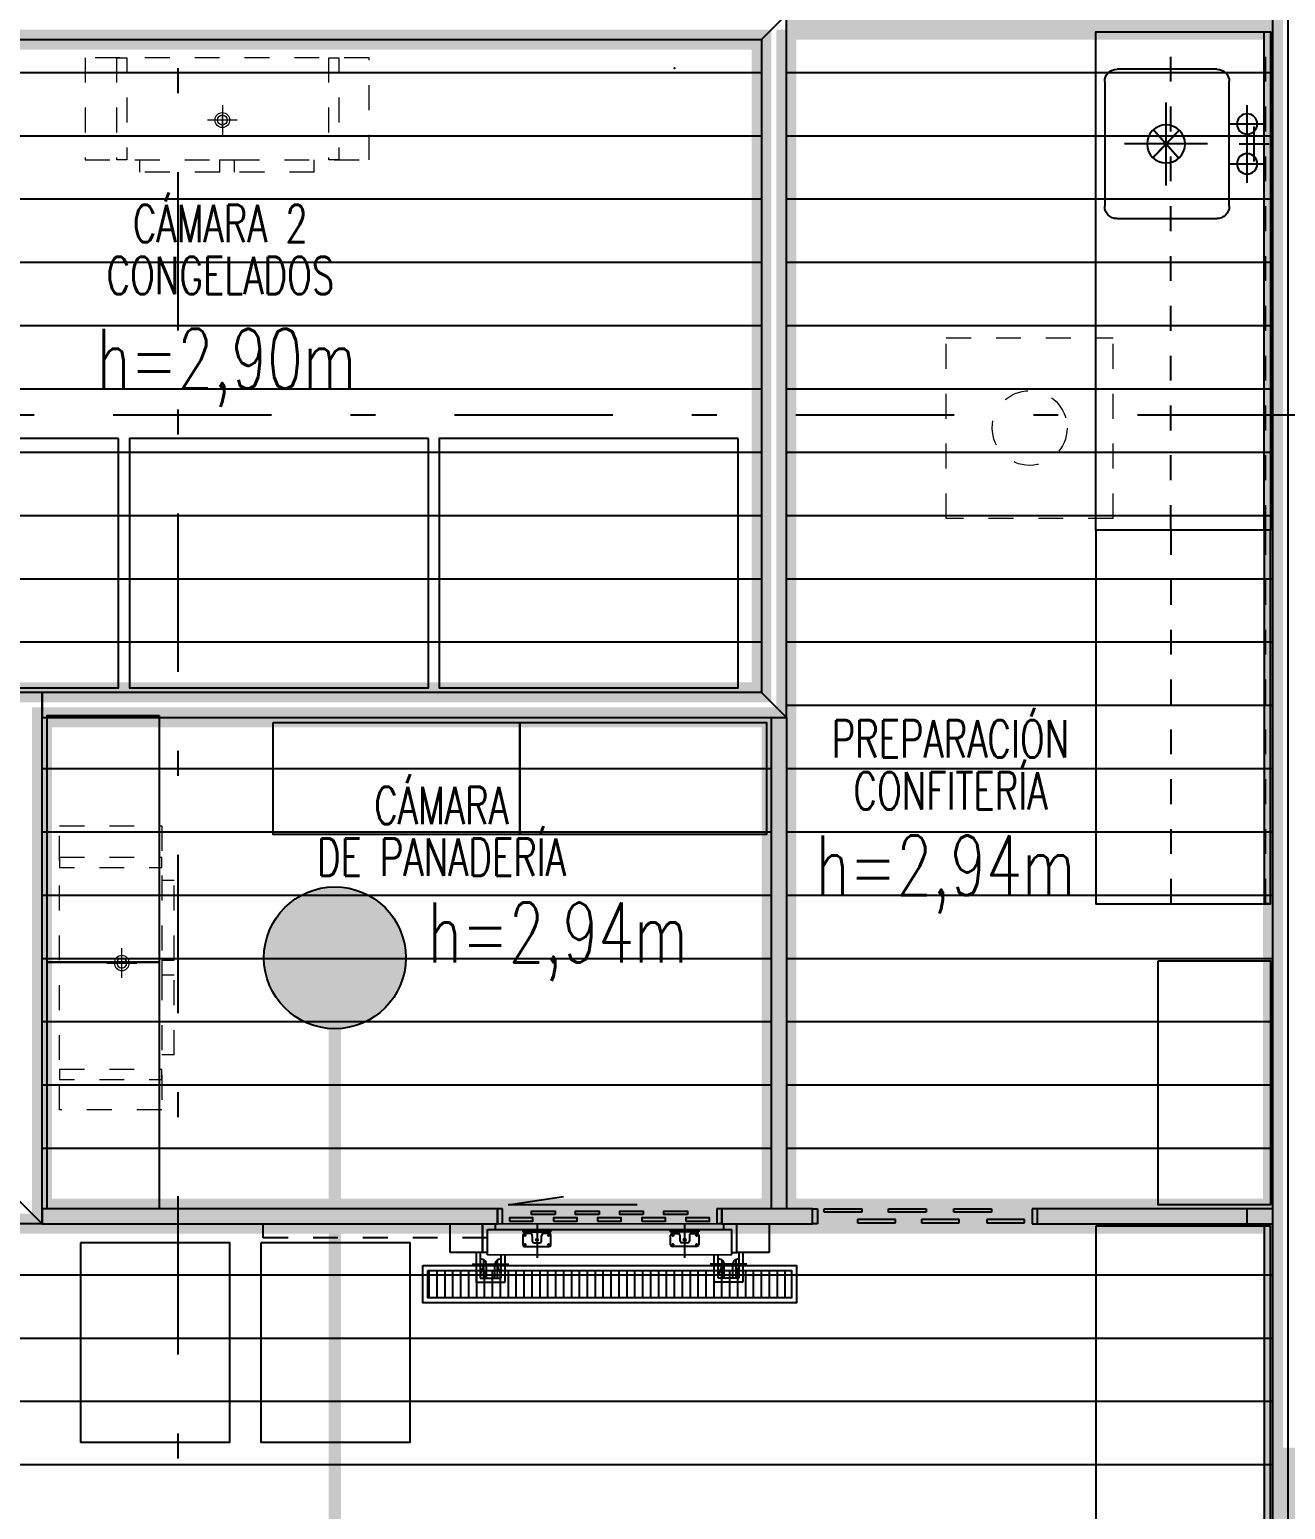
# Model space of a CAD drawing. Header units: millimetres. Extents: x -77 to 207, y -160 to 187.
# Drawn here: x -37.73 to -32.69, y 5.41 to 11.35 of the extents above; entities that cross this region are included whole.
import ezdxf
from ezdxf.enums import TextEntityAlignment as Align
from ezdxf.xclip import XClip

# ---------------------------------------------------------------- set-up
doc = ezdxf.new("R2010")
doc.units = ezdxf.units.MM
doc.header["$LTSCALE"] = 0.1
for name, pattern in [('X REF - ANELO INST bind$0$X REF - ANELO$0$DASHDOT2', [12.7, 6.35, -3.175, 0, -3.175]), ('X REF - ANELO INST bind$0$X REF - ANELO$0$DASHED', [0.75, 0.5, -0.25]), ('X REF - ANELO INST bind$0$X REF - ANELO$0$HIDDEN', [9.524999999999999, 6.35, -3.175]), ('X REF - ANELO INST bind$0$X REF - ANELO$0$PLANO BASE ROCA II-2$0$HIDDEN', [0.375, 0.25, -0.125])]:
    doc.linetypes.add(name, pattern=pattern)
for name, color, linetype in [('C01 Foil blanco', 30, 'Continuous'), ('C02 PRY comun', 191, 'Continuous'), ('C03 PRY comun+papel kraft', 192, 'Continuous'), ('C06 P baja Tº', 180, 'Continuous'), ('C07 P media Tº', 140, 'Continuous'), ('X REF - ANELO INST bind$0$X REF - ANELO$0$A-CAMARA', 7, 'Continuous'), ('X REF - ANELO INST bind$0$X REF - ANELO$0$C-CÁMARA', 8, 'Continuous'), ('X REF - ANELO INST bind$0$X REF - ANELO$0$C-METALICA', 8, 'Continuous'), ('X REF - ANELO INST bind$0$X REF - ANELO$0$E-AC INOX', 8, 'Continuous'), ('X REF - ANELO INST bind$0$X REF - ANELO$0$E-GENERAL', 8, 'Continuous'), ('X REF - ANELO INST bind$0$X REF - ANELO$0$E-REJILLAS', 8, 'Continuous'), ('X REF - ANELO INST bind$0$X REF - ANELO$0$MET-EJE CABRIADAS', 8, 'X REF - ANELO INST bind$0$X REF - ANELO$0$DASHDOT2'), ('X REF - ANELO INST bind$0$X REF - ANELO$0$R-NOMBRE LOCAL', 7, 'Continuous')]:
    doc.layers.add(name, color=color, linetype=linetype)
doc.layers.add('X REF - ANELO INST bind$0$X REF - ANELO$0$E-EVAPORADORES', color=8, linetype='Continuous', lineweight=15)
doc.styles.get("Standard").update_dxf_attribs({"font": 'arial.ttf'})
doc.styles.add('X REF - ANELO INST bind$0$X REF - ANELO$0$VAUX', font='romans.shx', dxfattribs={"width": 0.85})
pattern_1 = [(0, (0, 0), (0, 0.254), [])]

# ---------------------------------------------------------------- blocks, each defined once
blk = doc.blocks.new('X REF - ANELO INST bind$0$X REF - ANELO$0$Mesada 1500x700')
at = {"layer": 'X REF - ANELO INST bind$0$X REF - ANELO$0$E-AC INOX', "elevation": -0.01527033630887057}
for points in [[(-33.51162645573599, 1.864283788223347), (-35.01162645573599, 1.864283788223347), (-35.01162645573599, 1.164283788222164), (-33.51162645573599, 1.164283788222164)], [(-33.51162645573599, 1.189283788222163), (-35.01162645573599, 1.189283788222163), (-35.01162645573599, 1.164283788222164), (-33.51162645573599, 1.164283788222164)]]:
    blk.add_lwpolyline(points, close=True, dxfattribs=at)
blk = doc.blocks.new('X REF - ANELO INST bind$0$X REF - ANELO$0$EVAPORADOR')
at = {"layer": 'X REF - ANELO INST bind$0$X REF - ANELO$0$E-EVAPORADORES', "linetype": 'X REF - ANELO INST bind$0$X REF - ANELO$0$DASHED'}
for p, q in [((-0.4100000000001955, 0), (-0.4100000000002026, -1.140000000000099)), ((0, 0), (-0.4100000000001955, 0)), ((-7.105427357601002e-15, -1.140000000000099), (0, 0)), ((-0.4599999999994751, -0.5400000000000764), (-0.4599999999994679, -0.2200000000000273)), ((-0.4599999999994679, -0.2200000000000273), (-0.4100000000001955, -0.2200000000000273)), ((-0.4100000000002026, -0.5400000000000764), (-0.4599999999994751, -0.5400000000000764)), ((-0.4100000000002026, -0.5400000000000764), (-0.4100000000002026, -0.6000000000000218)), ((-0.4599999999994751, -0.9200000000000719), (-0.4599999999994751, -0.6000000000000218)), ((-0.4599999999994751, -0.6000000000000218), (-0.4100000000002026, -0.6000000000000218)), ((-0.4599999999994751, -0.9200000000000719), (-0.4099999999992932, -0.9200000000000719)), ((-0.4100000000002026, -1.140000000000099), (-7.105427357601002e-15, -1.140000000000099))]:
    blk.add_line(p, q, dxfattribs=at)
at = {"layer": 'X REF - ANELO INST bind$0$X REF - ANELO$0$E-EVAPORADORES', "linetype": 'Continuous', "lineweight": 5, "ltscale": 0.01}
for p, q in [((-0.25020774558471, -0.6109625702229087), (-0.25020774558471, -0.4909625702230178)), ((-0.1902077455852194, -0.550962570223418), (-0.3102077455851102, -0.550962570223418)), ((-0.2752077455852557, -0.550962570223418), (-0.2252077455850738, -0.550962570223418))]:
    blk.add_line(p, q, dxfattribs=at)
at = {"layer": 'X REF - ANELO INST bind$0$X REF - ANELO$0$E-EVAPORADORES', "linetype": 'X REF - ANELO INST bind$0$X REF - ANELO$0$DASHED', "flags": 128}
for points in [[(9.094947017729282e-13, -0.1276581187047441), (9.094947017729282e-13, -0.1676581187047077), (-0.4100000000001955, -0.1676581187047077), (-0.4100000000001955, -0.1276581187047441)], [(9.023892744153272e-13, -0.9781669486015963), (9.023892744153272e-13, -1.01816694860156), (-0.4100000000002026, -1.01816694860156), (-0.4100000000002026, -0.9781669486015963)]]:
    blk.add_lwpolyline(points, close=True, dxfattribs=at)
at = {"layer": 'X REF - ANELO INST bind$0$X REF - ANELO$0$E-EVAPORADORES', "linetype": 'Continuous', "lineweight": 5, "ltscale": 0.01}
for radius in [0.02997131962393178, 0.02001049724520999]:
    blk.add_circle((-0.25020774558471, -0.550962570223418), radius, dxfattribs=at)
blk = doc.blocks.new('X REF - ANELO INST bind$0$X REF - ANELO$0$cortina 090')
at = {"layer": 'X REF - ANELO INST bind$0$X REF - ANELO$0$C-CÁMARA'}
for p, q in [((-0.8811105743577627, 0.05985286550708224, 0.01024948947451642), (-0.9011105743581993, 0.05985286550708224, 0.01024948947451642)), ((-0.9011105743581993, -0.0001471344924084406, 0.01024948947451642), (-0.9011105743581993, 0.05985286550708224, 0.01024948947451642)), ((-0.8811105743577627, -0.0001471344924084406, 0.01024948947451642), (-0.8811105743577627, 0.05985286550708224, 0.01024948947451642)), ((-0.02000000000407454, 1.327042582488502e-06), (-0.02000000000407454, 0.06000132704207317)), ((-0.02000000000407454, 0.06000132704207317), (-3.637978807091713e-12, 0.06000132704207317)), ((-0.6993940028899032, 0.05632431661933879), (-0.8507880030267642, 0.05632431661933879)), ((-0.8507880030267642, 0.05632431661933879), (-0.8507880030267642, 0.04273362234880551)), ((-0.8507880030267642, 0.04273362234880551), (-0.6993940028899032, 0.04273362234880551)), ((-0.718290446552828, -2.273736754432321e-13), (-0.718290446552828, 0.0135906942703059)), ((-0.718290446552828, 0.0135906942703059), (-0.566896446415967, 0.0135906942703059)), ((-0.6993940028899032, 0.04273362234880551), (-0.6993940028899032, 0.05632431661933879)), ((-0.4366444260206207, 0.05632431661888404), (-0.5880384261574817, 0.05632431661888404)), ((-0.5880384261574817, 0.05632431661888404), (-0.5880384261574817, 0.04273362234835076)), ((-0.5880384261574817, 0.04273362234835076), (-0.4366444260206207, 0.04273362234835076)), ((-0.566896446415967, 0.0135906942703059), (-0.566896446415967, -2.273736754432321e-13)), ((-0.4555408696835456, 0.01359069426985116), (-0.3041468695466847, 0.01359069426985116)), ((-0.4555408696835456, -6.821210263296962e-13), (-0.4555408696835456, 0.01359069426985116)), ((-0.4366444260206207, 0.04273362234835076), (-0.4366444260206207, 0.05632431661888404)), ((-0.1806154283719934, 0.05632431661888404), (-0.3320094285088544, 0.05632431661888404)), ((-0.3320094285088544, 0.05632431661888404), (-0.3320094285088544, 0.04273362234835076)), ((-0.3320094285088544, 0.04273362234835076), (-0.1806154283719934, 0.04273362234835076)), ((-0.3041468695466847, 0.01359069426985116), (-0.3041468695466847, -6.821210263296962e-13)), ((-0.1978200566015857, -6.821210263296962e-13), (-0.1978200566015857, 0.01359069426985116)), ((-0.1978200566015857, 0.01359069426985116), (-0.04642605646472475, 0.01359069426985116)), ((-0.1806154283719934, 0.04273362234835076), (-0.1806154283719934, 0.05632431661888404)), ((-0.04642605646472475, 0.01359069426985116), (-0.04642605646472475, -6.821210263296962e-13)), ((-3.637978807091713e-12, 1.327042582488502e-06), (-0.02000000000407454, 1.327042582488502e-06)), ((-0.9011105743581993, -0.0001471344924084406, 0.01024948947451642), (-0.8811105743577627, -0.0001471344924084406, 0.01024948947451642)), ((-0.566896446415967, -2.273736754432321e-13), (-0.718290446552828, -2.273736754432321e-13)), ((-0.3041468695466847, -6.821210263296962e-13), (-0.4555408696835456, -6.821210263296962e-13)), ((-0.04642605646472475, -6.821210263296962e-13), (-0.1978200566015857, -6.821210263296962e-13))]:
    blk.add_line(p, q, dxfattribs=at)
blk = doc.blocks.new('X REF - ANELO INST bind$0$X REF - ANELO$0$EVAPORADOR CUADR')
at = {"layer": 'X REF - ANELO INST bind$0$X REF - ANELO$0$E-EVAPORADORES', "linetype": 'X REF - ANELO INST bind$0$X REF - ANELO$0$DASHED'}
for p, q in [((-0.7250000000000227, -0.6699999999991633), (-0.7250000000000227, 0)), ((0, 0), (-0.7250000000000227, 0)), ((0, 0), (0, -0.6699999999991633)), ((0, -0.6699999999991633), (-0.7250000000000227, -0.6699999999991633))]:
    blk.add_line(p, q, dxfattribs=at)
blk.add_circle((-0.3624999999999545, -0.3349999999991269), 0.15, dxfattribs=at)
blk = doc.blocks.new('X REF - ANELO INST bind$0$X REF - ANELO$0$N Local')
at = {"layer": 'X REF - ANELO INST bind$0$X REF - ANELO$0$R-NOMBRE LOCAL', "lineweight": 0, "style": 'X REF - ANELO INST bind$0$X REF - ANELO$0$VAUX', "width": 0.85}
for p in [(6337.571769196384, -934.4548905287525), (6337.571769196384, -934.7148587994149)]:
    blk.add_attdef('NOMBRE', text='', height=0.1822500000000217, dxfattribs=at).set_placement(p, align=Align.CENTER)
blk = doc.blocks.new('X REF - ANELO INST bind$0$X REF - ANELO$0$rejilla 150x015')
at = {"layer": 'X REF - ANELO INST bind$0$X REF - ANELO$0$E-REJILLAS'}
h = blk.add_hatch(dxfattribs=at)
h.set_pattern_fill('LINE', color=256, scale=0.01, angle=180, style=0)
h.set_pattern_definition([(180, (2012.012497831023, 1180.220004999858), (-3.888125173386048e-18, -0.03175), [])])
h.paths.add_polyline_path([(2012.012497831023, 1178.760004999858), (2012.122502282552, 1178.759999268984), (2012.122493379494, 1180.220010730733), (2012.012499360404, 1180.220004231562)])
for points in [[(2011.992497831023, 1178.740004999858), (2011.992497831023, 1180.240004999858), (2012.142497831023, 1180.240004999858), (2012.142497831023, 1178.740004999858)], [(2012.012497831023, 1178.760004999858), (2012.012497831023, 1180.220004999858), (2012.122497831023, 1180.220004999858), (2012.122497831023, 1178.760004999858)]]:
    blk.add_lwpolyline(points, close=True, dxfattribs=at)
blk = doc.blocks.new('X REF - ANELO INST bind$0$X REF - ANELO$0$Pcam Corr 090')
at = {"layer": 'X REF - ANELO INST bind$0$X REF - ANELO$0$A-CAMARA'}
for p, q in [((-0.8999977430565735, 2.587564721601154e-06), (-0.9000023208744636, 0.06000258636117817)), ((-4.586479469992355e-06, 0.05999999999949068), (-1.081623679510813e-09, 0))]:
    blk.add_line(p, q, dxfattribs=at)
at = {"layer": 'X REF - ANELO INST bind$0$X REF - ANELO$0$C-CÁMARA'}
for p, q in [((-0.9000023208744636, 0.06000258635754019), (-0.8999977430565735, 2.587566540590558e-06)), ((-0.8800023209324621, 0.06000258635754019), (-0.9000023208744636, 0.06000258635754019)), ((-0.8799977429979293, 2.586357594758226e-06), (-0.8800023209324621, 0.06000258635754019)), ((-0.8571804022592531, 0.07562770180197731), (-0.6348300344916495, 0.1083134947964481)), ((-0.3390278331282914, 0.07566731082192746), (-0.8571804022592531, 0.07562770180197731)), ((-4.586479469992355e-06, 0.05999999999903594), (-0.02000458642147152, 0.05998318258843938)), ((-0.02000458642147152, 0.05998318258843938), (-0.01999999985492451, -1.681723688307102e-05)), ((-1.081623679510813e-09, -9.094947017729282e-13), (-4.586479469992355e-06, 0.05999999999903594)), ((-1.089988884018666, -0.1158959850010897), (-1.08999773375136, -0.0001266017559382604)), ((-0.9604580106346106, -0.0001166993799879279), (-0.9604491609019163, -0.1158860826255941)), ((-0.9604491609019163, -0.1158860826301416), (-0.9604580106346106, -0.0001166993845354014)), ((-0.9399959228409074, -0.02381061833716647), (0.04000181131640801, -0.02370773220877709)), ((-0.9399882180051549, -0.1246028199263955), (-0.9399959228409074, -0.02381061833716647)), ((-0.9081481390461263, -6.683505688087621e-05), (0.04815322353919527, -1.207898162647325e-05)), ((-0.9081463241917476, -0.02380818367032678), (-0.9081481355400314, -0.0001127006742089876)), ((-0.6851939151560487, -0.02736627081765519), (-0.7983457904383044, -0.02737492046060552)), ((-0.7983457904383044, -0.02737492046060552), (-0.7983453352732681, -0.03332924339145293)), ((-0.7983453352732681, -0.03332924339145293), (-0.7753889034151484, -0.03332748853825152)), ((-0.7980183395829386, -0.04627619548807971), (-0.7980153960886014, -0.08478205039762443)), ((-0.7644406883720762, -0.03928785264622903), (-0.7910330975627744, -0.03928988544373979)), ((-0.7753889034151484, -0.03332748853825152), (-0.7081498918500415, -0.03332234860170402)), ((-0.7601617194333699, -0.04895972718293606), (-0.7601600717375163, -0.0705143592443882)), ((-0.7233730380145857, -0.07051154714134), (-0.7233746857104393, -0.04895691507988786)), ((-0.6921787803325401, -0.0392823287455748), (-0.7190971955114378, -0.03928438646414989)), ((-0.7081498918500415, -0.03332234860170402), (-0.6851934599910123, -0.03332059374804786)), ((-0.6851934599910123, -0.03332059374804786), (-0.6851939151560487, -0.02736627081765519)), ((-0.685189526793863, -0.08477342567528368), (-0.6851924702882002, -0.0462675707652842)), ((-0.2049190858051659, -0.02730037930359686), (-0.09176721052291015, -0.02729172966019178)), ((-0.2049186306401296, -0.03325470223444427), (-0.2049190858051659, -0.02730037930359686)), ((-0.1819621987811004, -0.0332529473807881), (-0.2049186306401296, -0.03325470223444427)), ((-0.2049146974429803, -0.08470753416122534), (-0.2049176409373175, -0.04620167925168062)), ((-0.1979323989171533, -0.0392153692073407), (-0.1710139837380282, -0.03921331148922036)), ((-0.1147231872159935, -0.03324780744424061), (-0.1819621987811004, -0.0332529473807881)), ((-0.1667333671034683, -0.07043981808692479), (-0.1667350147993218, -0.0488851860259274)), ((-0.1299479810763913, -0.0488823739228792), (-0.1299463333805377, -0.07043700598387659)), ((-0.1256704908773898, -0.03920984530668647), (-0.099078081686919, -0.03920781250917571)), ((-0.09176675535787382, -0.03324605259103919), (-0.1147231872159935, -0.03324780744424061)), ((-0.09209177164257909, -0.04619305452888511), (-0.09208882814824193, -0.08469890943888458)), ((-0.09176721052291015, -0.02729172966019178), (-0.09176675535787382, -0.03324605259103919)), ((-0.01999999985492451, -1.681723688307102e-05), (-1.081623679510813e-09, -9.094947017729282e-13)), ((0.00815221266770294, -0.02371014833897789), (0.008150401318509637, -1.466534013161436e-05)), ((0.04000892998418948, -0.1244827722066475), (0.04000181131481639, -0.02370771366713598)), ((0.06046912614669253, -0.1157800498745019), (0.06046027641399832, -1.066662935045315e-05)), ((0.06046912614760203, -0.1157800498745019), (0.06046027641399832, -1.066662935045315e-05)), ((0.1899999995307482, -7.642534001206513e-07), (0.1900088492634424, -0.1157701474985524)), ((-0.9604491609019163, -0.1158860826255941), (-1.089988884018666, -0.1158959850010897)), ((-0.9399888844555875, -0.1158845185902928), (-0.9849651705950322, -0.1158879567021822)), ((-0.9849651705950322, -0.1158879567021822), (-0.9849560663770802, -0.2349864317550336)), ((-0.9689651706411126, -0.1158867336178), (-0.9689572895075429, -0.218985208717414)), ((-0.7910290860442615, -0.09176729241778858), (-0.6921747688140272, -0.09175973571962359)), ((-0.7531737616931764, -0.07749960126455235), (-0.7303582800338404, -0.07749785718567992)), ((-0.09907407016840608, -0.0916852194832245), (-0.1979283873986404, -0.09169277618138949)), ((-0.1369315754007019, -0.07742331602867125), (-0.1597470570600379, -0.07742506010708894)), ((0.0400088497001363, -0.1157816139152601), (0.06046912614760203, -0.1157800498749566)), ((0.1900088492634424, -0.1157701474985524), (0.06046912614669253, -0.1157800498745019)), ((0.06898513588588884, -0.1157793988872982), (0.06899301701945859, -0.2188778739864583)), ((0.08498513583889888, -0.1157781758029159), (0.08499424005685086, -0.2348766508553135)), ((-1.00130567211373, -0.1621664312367566), (-0.8542095487251657, -0.1621551868013293)), ((-0.9562821153145791, -0.1703295600934789), (-0.9689585635243105, -0.2023189265325991)), ((-0.9562840890135789, -0.1445102610352942), (-0.9562783960160317, -0.2189842395075638)), ((-0.9440972733071789, -0.2189833083486983), (-0.9441010966510106, -0.168967541723533)), ((-0.9399863115241516, -0.1246151204636599), (0.04000892998418948, -0.1244827722064201)), ((-0.9100472489727593, -0.2189807054703587), (-0.9100510723165911, -0.1689649388447387)), ((-0.9007847168614802, -0.1463553968362712), (-0.9007791652355621, -0.218979996992176)), ((-0.9007829885793939, -0.1689642303670107), (-0.8851881946514908, -0.2063958081841983)), ((-0.8851872327723953, -0.218978805101643), (-0.8851944486233236, -0.1245833427881289)), ((-0.869186009735003, -0.2349775819704982), (-0.8691944486703136, -0.1245821197042014)), ((0.1013327124769532, -0.1620541515703744), (-0.04576341091070191, -0.1620653960062555)), ((-0.03077581658522632, -0.2348855006398489), (-0.03078425552053687, -0.1244900383735512)), ((-0.01477703971659849, -0.2188842776017745), (-0.01478425556752683, -0.124488815289169)), ((0.0008110694036460586, -0.1688673190865302), (-0.01477800159569398, -0.2063012806843298)), ((0.0008093411215597257, -0.1462584855553359), (0.0008148927474778134, -0.2188830857112416)), ((0.01008297648467504, -0.2188823772335136), (0.01007915314084329, -0.1688666106083474)), ((0.04413300081818505, -0.218879774355174), (0.0441291774743533, -0.1688640077300088)), ((0.05630843052949075, -0.1444048647244935), (0.05631412352703791, -0.2188788431963085)), ((0.05631040422849054, -0.1702241637826782), (0.06899174300269095, -0.2022115918016434)), ((-0.9849560663770802, -0.2349864317550336), (-0.869186009735003, -0.2349775819704982)), ((-0.9689572895075429, -0.218985208717414), (-0.8851872327723953, -0.218978805101643)), ((0.08499424005685086, -0.2348766508553135), (-0.03077581658522632, -0.2348855006398489)), ((0.06899301701945859, -0.2188778739864583), (-0.01477703971659849, -0.2188842776017745))]:
    blk.add_line(p, q, dxfattribs=at)
for points in [[(-0.8522776575152946, 0.00953539110150814), (-0.7574899928988614, 0.009542636933929316), (-0.7574910318092023, 0.02313333116444483), (-0.8522786964256355, 0.0231260853324784)], [(-0.6689350451185945, 0.03681179168188464), (-0.7637227097350276, 0.03680454584991821), (-0.7637237486453685, 0.05039524008043372), (-0.6689360840289353, 0.0504024859128549)], [(-0.6751636759672763, 0.009548930185246718), (-0.5803760113508432, 0.009556176017667894), (-0.580377050261184, 0.0231468702481834), (-0.6751647148776172, 0.02313962441621698)], [(-0.4918210635705762, 0.03682533076562322), (-0.5866087281870094, 0.03681808493365679), (-0.5866097670973502, 0.0504087791641723), (-0.4918221024809171, 0.05041602499659348)], [(-0.4980496949003808, 0.009568762520757446), (-0.4032620302839476, 0.009576008353178622), (-0.4032630691942884, 0.02316670258369413), (-0.4980507338107216, 0.0231594567517277)], [(-0.3147070825036806, 0.03684516310113395), (-0.4094947471201138, 0.03683791726916752), (-0.4094957860304547, 0.05042861149968303), (-0.3147081214140215, 0.05043585733210421)], [(-0.3209357128712398, 0.009576008352723875), (-0.2261480482548066, 0.009583254185145051), (-0.2261490871651475, 0.02317394841566056), (-0.3209367517815807, 0.02316670258369413)], [(-0.1375931004745397, 0.03685240893310038), (-0.2323807650909728, 0.03684516310113395), (-0.2323818040013137, 0.05043585733164946), (-0.1375941393848805, 0.05044310316407064)], [(-0.1438217308420988, 0.009583254184690304), (-0.04903406622566564, 0.00959050001711148), (-0.04903510513600651, 0.02318119424762699), (-0.1438227697524397, 0.02317394841566056)]]:
    blk.add_lwpolyline(points, close=True, dxfattribs=at)
at = {"layer": 'X REF - ANELO INST bind$0$X REF - ANELO$0$C-CÁMARA', "linetype": 'X REF - ANELO INST bind$0$X REF - ANELO$0$PLANO BASE ROCA II-2$0$HIDDEN'}
blk.add_lwpolyline([(-0.9399912855431509, -0.05644391611815625), (-1.83999128554315, -0.05644391611815625), (-1.839991285543128, -0.0003381673171567456)], dxfattribs=at)
at = {"layer": 'X REF - ANELO INST bind$0$X REF - ANELO$0$C-CÁMARA'}
for centre, radius in [((-0.7889772907937527, -0.04717443746301697), 0.002908384888042701), ((-0.6942333816436417, -0.04716719497571731), 0.002908384888042701), ((-0.1958765921481316, -0.04709992122661788), 0.002908384888042701), ((-0.1011326829977932, -0.04709267873931822), 0.002908384888042701), ((-0.7889744847331599, -0.08388242618764608), 0.002908384888042701), ((-0.7410171410985527, -0.06476172417785975), 0.004410272040486828), ((-0.6942305755830489, -0.08387518370034641), 0.002908384888042701), ((-0.1958737860875388, -0.08380790995124698), 0.002908384888042701), ((-0.14909014329033, -0.06468729766220349), 0.004410272040486828), ((-0.1011298769372004, -0.08380066746394732), 0.002908384888042701)]:
    blk.add_circle(centre, radius, dxfattribs=at)
for centre, radius, start, end in [((-0.7910325635506865, -0.04627566147553708), 0.006985776052429889, 90.00437984836142, 180.0043798483615), ((-0.7779356590030488, -0.05104068565094977), 0.01789534341620205, 6.677742456771177, 98.1905218681915), ((-0.7056004281993751, -0.0510351561450797), 0.01789534341620205, 81.81823782851652, 173.3310172399559), ((-0.6921782463204522, -0.04626810477737209), 0.006985776052429889, 0.004379848361439611, 90.00437984836142), ((-0.1979318649050654, -0.04620114523913799), 0.006985776052429889, 90.00437984836142, 180.0043798483615), ((-0.1845089543699103, -0.05096614449348635), 0.01789534341620205, 6.677742456771177, 98.1905218681915), ((-0.1121737235662366, -0.05096061498807103), 0.01789534341620205, 81.81823782851652, 173.3310172399559), ((-0.09907754767483112, -0.046193588540973), 0.006985776052429889, 0.004379848361439611, 90.00437984836142), ((-0.7910296200563494, -0.08478151638553655), 0.006985776052429889, 180.0043798483615, 270.0043798483615), ((-0.7531742957052643, -0.07051382523230032), 0.006985776052374604, 180.0043798474235, 270.0043798474234), ((-0.7303588140459283, -0.07051208115342789), 0.006985776052374604, 270.0043798492994, 0.00437984929942335), ((-0.6921753028261151, -0.08477395968737156), 0.006985776052429889, 270.0043798483615, 0.004379848361439611), ((-0.1979289214107283, -0.08470700014913746), 0.006985776052429889, 180.0043798483615, 270.0043798483615), ((-0.1597475910721258, -0.0704392840748369), 0.006985776052374604, 180.0043798474235, 270.0043798474234), ((-0.1369321094127898, -0.07043753999641922), 0.006985776052374604, 270.0043798492994, 0.00437984929942335), ((-0.09907460418049396, -0.08469944345097247), 0.006985776052429889, 270.0043798483615, 0.004379848361439611), ((-0.967463856783624, -0.1653422976235115), 0.02364235512369152, 351.1796486643255, 93.63599004987391), ((-0.886688866704489, -0.1653361229589345), 0.02364235512369152, 86.37276964682992, 188.8291110323908), ((-0.01328360699199749, -0.1652413665083259), 0.02364235512369152, 351.1796486643255, 93.63599004987391), ((0.06749138308622804, -0.1652351918437498), 0.02364235512369152, 86.37276964682992, 188.8291110323908)]:
    blk.add_arc(centre, radius, start, end, dxfattribs=at)
at = {"layer": 'X REF - ANELO INST bind$0$X REF - ANELO$0$C-METALICA', "color": 8}
for p, q in [((-0.7410222141708687, 0.001602589778595842), (-0.7410116121529313, -0.1370896281781633)), ((-0.149095216362646, 0.001677016293797351), (-0.1490846143447087, -0.137015201662507))]:
    blk.add_line(p, q, dxfattribs=at)
at = {"rotation": 270}
blk.add_blockref('X REF - ANELO INST bind$0$X REF - ANELO$0$rejilla 150x015', (-1179.939993690628, 2011.824339429414), dxfattribs=at)
blk = doc.blocks.new('X REF - ANELO INST bind$0$X REF - ANELO$0$1-600x500')
at = {"layer": 'X REF - ANELO INST bind$0$X REF - ANELO$0$E-AC INOX'}
for p, q in [((0.3700000000000472, -0.1442864126543757), (0.3700000000000472, 0.007187782542407817)), ((0.4500000000000313, -0.1000000000000032), (0.4500000000000313, 0.02000000000000135)), ((0.5300000000000722, -0.1442864126543757), (0.5300000000000722, 0.007187782542407817)), ((0.3799999999999812, -0.04000000000000092), (0.5200000000000813, -0.04000000000000092)), ((0.2942629024016554, -0.06854931505598394), (0.4457370975984389, -0.06854931505598394)), ((0.4542629024016804, -0.06854931505598394), (0.605737097598464, -0.06854931505598394)), ((0.2000000000000028, -0.1400000000000006), (0.7000000000000028, -0.1400000000000023)), ((0.1500000000000057, -0.590000000000007), (0.1500000000000057, -0.1900000000000013)), ((0.4499154187814085, -0.2271712965277164), (0.4499154187814085, -0.5599354359421707)), ((0.7500000000000071, -0.1900000000000031), (0.7500000000000071, -0.5900000000000087)), ((0.2835333490741547, -0.3935533662349453), (0.6162974884886623, -0.3935533662349453)), ((0.7000000000000028, -0.6400000000000059), (0.2000000000000028, -0.6400000000000041))]:
    blk.add_line(p, q, dxfattribs=at)
at = {"layer": 'X REF - ANELO INST bind$0$X REF - ANELO$0$E-AC INOX', "const_width": 0.008}
for points in [[(0.3928510106363703, -0.3427805989692754), (0.5069049580368343, -0.4444101552430677)], [(0.5051211127193298, -0.3407655652805968), (0.3946290583671086, -0.4462566766138902)]]:
    blk.add_lwpolyline(points, dxfattribs=at)
at = {"layer": 'X REF - ANELO INST bind$0$X REF - ANELO$0$E-AC INOX'}
for centre, radius in [((0.3700000000000472, -0.06854931505598394), 0.0407370975983872), ((0.5300000000000722, -0.06854931505598394), 0.0407370975983872), ((0.4499154187814085, -0.3935533662349453), 0.0763820697072326)]:
    blk.add_circle(centre, radius, dxfattribs=at)
for centre, radius, start, end in [((0.2000000000000028, -0.1900000000000013), 0.0499999999999999, 90, 180), ((0.7000000000000028, -0.1900000000000031), 0.0499999999999998, 0, 90), ((0.2000000000000028, -0.590000000000007), 0.0499999999999998, 180, 270), ((0.7000000000000028, -0.5900000000000087), 0.0499999999999999, 270, 0)]:
    blk.add_arc(centre, radius, start, end, dxfattribs=at)
blk = doc.blocks.new('X REF - ANELO INST bind$0$X REF - ANELO$0$MESADA BACHA 200X70')
at = {"layer": 'X REF - ANELO INST bind$0$X REF - ANELO$0$E-AC INOX'}
for points in [[(0, 0), (0, 1.999999999999773), (0.7000000000000455, 1.999999999999773), (0.7000000000000455, 0)], [(0.6750000000000611, 0), (0.6750000000000611, 1.999999999999773), (0.7000000000000455, 1.999999999999773), (0.7000000000000455, 0)]]:
    blk.add_lwpolyline(points, close=True, dxfattribs=at)
blk = doc.blocks.new('X REF - ANELO INST bind$0$X REF - ANELO$0$Estantería')
at = {"layer": 'X REF - ANELO INST bind$0$X REF - ANELO$0$E-AC INOX', "elevation": 0.0002661899003465647}
blk.add_lwpolyline([(-34.91448878424831, 2.750939270865274), (-34.46448878406204, 2.750939270865274), (-34.46448878406204, 1.770939272280884), (-34.91448878424831, 1.770939272280884)], close=True, dxfattribs=at)
blk = doc.blocks.new('X REF - ANELO INST bind$0$X REF - ANELO$0$Estanteria 1500x400')
at = {"layer": 'X REF - ANELO INST bind$0$X REF - ANELO$0$E-AC INOX', "linetype": 'X REF - ANELO INST bind$0$X REF - ANELO$0$DASHED', "elevation": -0.01527033630887057}
blk.add_lwpolyline([(-33.51162645573599, 0.3617428001257892), (-35.01162645573599, 0.3617428001257892), (-35.01162645573599, -0.03825719987430176), (-33.51162645573599, -0.03825719987430176)], close=True, dxfattribs=at)
blk.add_lwpolyline([(-35.01162645573599, -0.03825719987430176), (-35.01162645573599, -0.01825719987430574), (-33.51162645573599, -0.01825719987429864)], dxfattribs=at)
blk = doc.blocks.new('X REF - ANELO INST bind$0$X REF - ANELO$0$Mesada 2000')
at = {"layer": 'X REF - ANELO INST bind$0$X REF - ANELO$0$E-AC INOX', "linetype": 'X REF - ANELO INST bind$0$X REF - ANELO$0$DASHED', "elevation": -0.01527033630887057}
blk.add_lwpolyline([(-37.01162645573599, -0.03825719987361964), (-37.01162645573599, 0.3617428001269261), (-35.01162645573599, 0.3617428001269261), (-35.01162645573599, -0.03825719987361964)], close=True, dxfattribs=at)
blk.add_lwpolyline([(-37.01162645573599, -0.01825719987362362), (-35.01162645573599, -0.01825719987362362)], dxfattribs=at)
blk = doc.blocks.new('X REF - ANELO INST bind$0$X REF - ANELO')
at = {"color": 8}
blk.add_point((-35.13891978038532, 11.19267390631894), dxfattribs=at)
at = {"layer": 'X REF - ANELO INST bind$0$X REF - ANELO$0$A-CAMARA'}
blk.add_line((-32.84159599261352, 6.615081997788998), (-32.84159599259942, 6.555081997789053), dxfattribs=at)
for points in [[(-32.73692623541683, 14.56807536487093), (-32.73692623541683, 14.56807536487093), (-32.73692623541683, 14.56807536487093), (-32.67692623541734, 14.5680753648707), (-32.67692623541734, 14.5680753648707), (-32.67692623541734, 14.5680753648707), (-32.67692490837476, 1.535112985265682), (-32.67692490837476, 1.535112985265682), (-32.73692623541683, 1.535112985262044), (-32.73692623541683, 1.535112985262044), (-32.73692623541683, 14.56807536487093)], [(-42.67640908604308, 11.40807987693494), (-42.67640908604308, 11.40807987693494), (-42.67640908604308, 11.40807987693494), (-42.57640985020566, 11.30807999007443), (-42.57640985020566, 11.30807999007443), (-42.57640985020566, 11.30807999007443), (-34.78918867473579, 11.30807999007465), (-34.78918867473579, 11.30807999007465), (-34.68919555630094, 11.4080946806306), (-34.68919555630094, 11.4080946806306), (-42.67640908604308, 11.40807987693494)], [(-34.78918867473664, 8.687521474611863), (-34.78918867473664, 8.687521474611863), (-34.78918867473664, 8.687521474611863), (-34.6890809069901, 8.587521474612181), (-34.6890809069901, 8.587521474612181), (-34.6890809069901, 8.587521474612181), (-34.68919613700295, 11.40808652085803), (-34.68919613700295, 11.40808652085803), (-34.78918867473579, 11.30807999007465), (-34.78918867473579, 11.30807999007465), (-34.78918867473664, 8.687521474611863)], [(-37.77637889797402, 6.655070967424739), (-37.77637889797402, 6.655070967424739), (-37.77637889797402, 6.655070967424739), (-37.67637889797411, 6.555081951817987), (-37.67637889797411, 6.555081951817987), (-37.67637889797411, 6.555081951817987), (-37.6763788979736, 8.687521474612552), (-37.67637889797411, 8.687521474612092), (-37.77637889797402, 8.687521474611637), (-37.77637889797413, 8.687521474611865), (-37.77637889797402, 6.655070967424739)], [(-34.68908090699006, 8.587521474612181), (-34.68908090699006, 8.587521474612181), (-34.68908090699006, 8.587521474612181), (-34.68908090699006, 8.587521474612181), (-34.78918867473658, 8.687521474611863), (-34.78918867473658, 8.687521474611863), (-37.6763788979741, 8.687521474612552), (-37.6763788979741, 8.687521474612552), (-37.67637889797412, 8.587521474612643), (-37.67637889797412, 8.587521474612643), (-34.68908090699006, 8.587521474612181)], [(-34.68908090730247, 6.615081950829968), (-34.68908090730247, 6.615081950829968), (-34.68908090730247, 6.615081950829968), (-34.74908090738063, 6.615081951408179), (-34.74908090738063, 6.615081951408179), (-34.74908090738063, 6.615081951408179), (-34.74908090689034, 8.587521474612188), (-34.74908090689034, 8.587521474612188), (-34.6890809068904, 8.587521474612181), (-34.6890809068904, 8.587521474612181), (-34.68908090730247, 6.615081950829968)], [(-37.97357884838571, 6.555064501347919), (-37.97357884838571, 6.555064501347919), (-37.97357884838571, 6.555064501347919), (-37.97355896083364, 6.655082280005193), (-37.97355896083364, 6.655082280005193), (-37.97355896083364, 6.655082280005193), (-37.77637593109112, 6.65507931342879), (-37.77637593109112, 6.65507931342879), (-37.69453637026036, 6.573237950224414), (-37.67637889797411, 6.555080078051536), (-37.97357884838571, 6.555064501347919)], [(-37.67637889797422, 6.61497269186311), (-37.67637889797422, 6.61497269186311), (-37.67637889797422, 6.61497269186311), (-37.676378897974, 6.554972691863164), (-37.676378897974, 6.554972691863164), (-37.676378897974, 6.554972691863164), (-35.84877190717595, 6.555140104168545), (-35.84877190717595, 6.555140104168545), (-35.84877648381119, 6.615124602221984), (-35.84877648381119, 6.615124602221984), (-37.67637889797422, 6.61497269186311)], [(-34.94877875456377, 6.615168637682799), (-34.94877875456377, 6.615168637682799), (-34.94877875456377, 6.615168637682799), (-34.94877875456377, 6.615168637682799), (-34.94877415868377, 6.555031474817596), (-34.94877415868377, 6.555031474817596), (-34.58389490502004, 6.555046735045706), (-34.58389490502004, 6.555046735045706), (-34.58389490502049, 6.615046735047016), (-34.58389490502049, 6.615046735047016), (-34.94877875456377, 6.615168637682799)], [(-33.68278433066644, 6.615081998366982), (-33.68278433066644, 6.615081998366982), (-33.68278433066644, 6.615081998366982), (-33.68278433066644, 6.615081998366982), (-33.68278433066644, 6.555095295544511), (-33.68278433066644, 6.555095295544511), (-32.73692623541683, 6.555081997787915), (-32.73692623541683, 6.555081997787915), (-32.73692623541683, 6.615081997789225), (-32.73692623541683, 6.615081997789225), (-33.68278433066644, 6.615081998366982)]]:
    blk.add_lwpolyline(points, dxfattribs=at)
at = {"layer": 'X REF - ANELO INST bind$0$X REF - ANELO$0$C-CÁMARA'}
for p, q in [((-34.583894905021, 6.614946834009004), (-34.56389490502056, 6.614946834009004)), ((-34.56389490502056, 6.614946834009004), (-34.56389490502056, 6.554946834009513)), ((-34.53746884855991, 6.614948161052268), (-34.38607484842305, 6.614948161052268)), ((-34.53746884855991, 6.601357466781735), (-34.53746884855991, 6.614948161052268)), ((-34.38607484842305, 6.601357466781735), (-34.53746884855991, 6.601357466781735)), ((-34.38607484842305, 6.614948161052268), (-34.38607484842305, 6.601357466781735)), ((-34.27974803547795, 6.614948161052268), (-34.12835403534109, 6.614948161052268)), ((-34.27974803547795, 6.601357466781735), (-34.27974803547795, 6.614948161052268)), ((-34.12835403534109, 6.601357466781735), (-34.27974803547795, 6.601357466781735)), ((-34.12835403534109, 6.614948161052268), (-34.12835403534109, 6.601357466781735)), ((-34.01699845860867, 6.614948161051814), (-33.86560445847181, 6.614948161051814)), ((-34.01699845860867, 6.60135746678128), (-34.01699845860867, 6.614948161051814)), ((-33.86560445847181, 6.60135746678128), (-34.01699845860867, 6.60135746678128)), ((-33.86560445847181, 6.614948161051814), (-33.86560445847181, 6.60135746678128)), ((-33.68278433066644, 6.615095295543995, 0.01024948947451642), (-33.70278433066687, 6.615095295543995, 0.01024948947451642)), ((-33.70278433066687, 6.615095295543995, 0.01024948947451642), (-33.70278433066687, 6.555095295544504, 0.01024948947451642)), ((-33.68278433066644, 6.615095295543995, 0.01024948947451642), (-33.68278433066644, 6.555095295544504, 0.01024948947451642)), ((-34.56389490502056, 6.554946834009513), (-34.583894905021, 6.554946834009513)), ((-34.25188547651578, 6.572214538703236), (-34.40327947665264, 6.572214538703236)), ((-34.40327947665264, 6.572214538703236), (-34.40327947665264, 6.558623844432702)), ((-34.40327947665264, 6.558623844432702), (-34.25188547651578, 6.558623844432702)), ((-34.25188547651578, 6.558623844432702), (-34.25188547651578, 6.572214538703236)), ((-34.14725047900401, 6.572214538703236), (-34.14725047900401, 6.558623844432702)), ((-33.99585647886715, 6.572214538703236), (-34.14725047900401, 6.572214538703236)), ((-34.14725047900401, 6.558623844432702), (-33.99585647886715, 6.558623844432702)), ((-33.99585647886715, 6.558623844432702), (-33.99585647886715, 6.572214538703236)), ((-33.88450090213473, 6.572214538702781), (-33.88450090213473, 6.558623844432248)), ((-33.73310690199787, 6.572214538702781), (-33.88450090213473, 6.572214538702781)), ((-33.88450090213473, 6.558623844432248), (-33.73310690199787, 6.558623844432248)), ((-33.73310690199787, 6.558623844432248), (-33.73310690199787, 6.572214538702781)), ((-33.70278433066687, 6.555095295544504, 0.01024948947451642), (-33.68278433066644, 6.555095295544504, 0.01024948947451642))]:
    blk.add_line(p, q, dxfattribs=at)
at = {"layer": 'X REF - ANELO INST bind$0$X REF - ANELO$0$E-GENERAL'}
for points in [[(-37.36937551061903, 9.70628325397588), (-38.56937551061907, 9.70628325397588), (-38.56937551061907, 8.70628325397588), (-37.36937551061903, 8.70628325397588)], [(-36.12609922151689, 9.706283253975878), (-37.32609922151693, 9.70628325397588), (-37.32609922151693, 8.70628325397588), (-36.12609922151689, 8.706283253975878)], [(-34.88282293241475, 9.706283253975878), (-36.08282293241479, 9.706283253975878), (-36.08282293241479, 8.706283253975878), (-34.88282293241475, 8.706283253975878)], [(-37.20637738228226, 8.594972684581258), (-37.20637738228226, 7.604972688222184), (-37.65637889797409, 7.604972688222184), (-37.65637889797409, 8.594972684581258)], [(-36.74908089960849, 8.567521474612189), (-35.75908090324942, 8.567521474612189), (-35.75908090324942, 8.11751995892035), (-36.74908089960849, 8.11751995892035)], [(-35.75908090324942, 8.567521474612189), (-34.76908090689034, 8.567521474612189), (-34.76908090689034, 8.11751995892035), (-35.75908090324942, 8.11751995892035)], [(-37.20637738228226, 7.604972688222184), (-37.20637738228226, 6.61497269186311), (-37.65637889797409, 6.61497269186311), (-37.65637889797409, 7.604972688222184)], [(-37.52223104338574, 6.478635373434402), (-37.52223104338574, 5.678635373434675), (-36.92223104338583, 5.678635373434675), (-36.92223104338583, 6.478635373434402)], [(-36.79877647112536, 6.478635373434402), (-36.79877647112536, 5.678635373434675), (-36.19877647112545, 5.678635373434674), (-36.19877647112545, 6.478635373434401)]]:
    blk.add_lwpolyline(points, close=True, dxfattribs=at)
at = {"layer": 'X REF - ANELO INST bind$0$X REF - ANELO$0$MET-EJE CABRIADAS'}
for p, q in [((-37.13073689528846, -0.8195543707501998, 0.01943700474020715), (-37.13073689528845, 42.12119932185125, 0.01943700474020715)), ((1.604296267333214, 9.79992297281342), (-54.27994433827325, 9.799922972813437))]:
    blk.add_line(p, q, dxfattribs=at)
ref = blk.add_blockref('X REF - ANELO INST bind$0$X REF - ANELO$0$N Local', (5033.096501862008, 758.058179710251), dxfattribs=dict(xscale=-0.7999999999999545, yscale=0.8000000000000114, zscale=0.8))
ref.add_attrib('NOMBRE', 'CÁMARA 2', dxfattribs={"layer": 'X REF - ANELO INST bind$0$X REF - ANELO$0$R-NOMBRE LOCAL', "lineweight": 0, "height": 0.15, "style": 'X REF - ANELO INST bind$0$X REF - ANELO$0$VAUX', "width": 0.7}).set_placement((-36.9609134951033, 10.49426728725461), align=Align.CENTER)
ref.add_attrib('NOMBRE', 'CONGELADOS', dxfattribs={"layer": 'X REF - ANELO INST bind$0$X REF - ANELO$0$R-NOMBRE LOCAL', "lineweight": 0, "height": 0.15, "style": 'X REF - ANELO INST bind$0$X REF - ANELO$0$VAUX', "width": 0.7}).set_placement((-36.96091349510421, 10.2862926707246), align=Align.CENTER)
ref = blk.add_blockref('X REF - ANELO INST bind$0$X REF - ANELO$0$N Local', (5036.026648443556, 755.9899647241492), dxfattribs=dict(xscale=-0.7999999999999545, yscale=0.8000000000000114, zscale=0.8))
ref.add_attrib('NOMBRE', 'PREPARACIÓN', dxfattribs={"layer": 'X REF - ANELO INST bind$0$X REF - ANELO$0$R-NOMBRE LOCAL', "lineweight": 0, "height": 0.15, "style": 'X REF - ANELO INST bind$0$X REF - ANELO$0$VAUX', "width": 0.7}).set_placement((-34.03076691355725, 8.426052301152813), align=Align.CENTER)
ref.add_attrib('NOMBRE', 'CONFITERÍA', dxfattribs={"layer": 'X REF - ANELO INST bind$0$X REF - ANELO$0$R-NOMBRE LOCAL', "lineweight": 0, "height": 0.15, "style": 'X REF - ANELO INST bind$0$X REF - ANELO$0$VAUX', "width": 0.7}).set_placement((-34.03076691355816, 8.218077684622804), align=Align.CENTER)
ref = blk.add_blockref('X REF - ANELO INST bind$0$X REF - ANELO$0$N Local', (5033.984073569392, 755.7229768105697), dxfattribs=dict(xscale=-0.7999999999999545, yscale=0.8000000000000114, zscale=0.8))
ref.add_attrib('NOMBRE', 'CÁMARA', dxfattribs={"layer": 'X REF - ANELO INST bind$0$X REF - ANELO$0$R-NOMBRE LOCAL', "lineweight": 0, "height": 0.15, "style": 'X REF - ANELO INST bind$0$X REF - ANELO$0$VAUX', "width": 0.7}).set_placement((-36.07334178771926, 8.159064387573267), align=Align.CENTER)
ref.add_attrib('NOMBRE', 'DE PANADERÍA', dxfattribs={"layer": 'X REF - ANELO INST bind$0$X REF - ANELO$0$R-NOMBRE LOCAL', "lineweight": 0, "height": 0.15, "style": 'X REF - ANELO INST bind$0$X REF - ANELO$0$VAUX', "width": 0.7}).set_placement((-36.07334178772017, 7.951089771043256), align=Align.CENTER)
blk.add_blockref('X REF - ANELO INST bind$0$X REF - ANELO$0$Pcam Corr 090', (-34.94877417734489, 6.555310859179992))
at = {"rotation": 180}
blk.add_blockref('X REF - ANELO INST bind$0$X REF - ANELO$0$cortina 090', (-34.58389490502464, 6.614948161051593), dxfattribs=at)
at = {"layer": 'X REF - ANELO INST bind$0$X REF - ANELO$0$E-AC INOX'}
for name, p in [('X REF - ANELO INST bind$0$X REF - ANELO$0$MESADA BACHA 200X70', (-33.44692623541687, 9.339239853802383, -0.01527033630887057)), ('X REF - ANELO INST bind$0$X REF - ANELO$0$Estantería', (1.717562548645212, 4.859505064340581))]:
    blk.add_blockref(name, p, dxfattribs=at)
at = {"layer": 'X REF - ANELO INST bind$0$X REF - ANELO$0$E-AC INOX', "rotation": 90}
for name, p in [('X REF - ANELO INST bind$0$X REF - ANELO$0$Mesada 2000', (-32.78518343529045, 46.35086630953838)), ('X REF - ANELO INST bind$0$X REF - ANELO$0$Mesada 1500x700', (-31.58264244719467, 42.85086630953838)), ('X REF - ANELO INST bind$0$X REF - ANELO$0$Estanteria 1500x400', (-32.78518343529113, 42.85086630953838)), ('X REF - ANELO INST bind$0$X REF - ANELO$0$Mesada 1500x700', (-31.58264244719353, 40.05670859411227))]:
    blk.add_blockref(name, p, dxfattribs=at)
at = {"layer": 'X REF - ANELO INST bind$0$X REF - ANELO$0$E-AC INOX', "linetype": 'X REF - ANELO INST bind$0$X REF - ANELO$0$HIDDEN', "xscale": -1, "rotation": 270}
blk.add_blockref('X REF - ANELO INST bind$0$X REF - ANELO$0$1-600x500', (-32.77192623541681, 10.43923985380215), dxfattribs=at)
at = {"layer": 'X REF - ANELO INST bind$0$X REF - ANELO$0$E-EVAPORADORES', "extrusion": (0, 0, -1), "xscale": -1, "zscale": -1, "rotation": 270}
blk.add_blockref('X REF - ANELO INST bind$0$X REF - ANELO$0$EVAPORADOR', (37.5038183840868, 11.2351847206025), dxfattribs=at)
at = {"layer": 'X REF - ANELO INST bind$0$X REF - ANELO$0$E-EVAPORADORES', "rotation": 270}
blk.add_blockref('X REF - ANELO INST bind$0$X REF - ANELO$0$EVAPORADOR CUADR', (-33.37805562751819, 9.386246575766057), dxfattribs=at)
at = {"layer": 'X REF - ANELO INST bind$0$X REF - ANELO$0$E-EVAPORADORES', "extrusion": (0, 0, -1), "zscale": -1}
blk.add_blockref('X REF - ANELO INST bind$0$X REF - ANELO$0$EVAPORADOR', (37.60637889797411, 8.152280395049424), dxfattribs=at)
blk = doc.blocks.new('X REF - ANELO INST bind')
ref = blk.add_blockref('X REF - ANELO INST bind$0$X REF - ANELO', (0, 0))
XClip(ref).set_block_clipping_path([(-76.96807374145067, -24.7711317477457), (92.98603554183842, 61.16696301676586)])

msp = doc.modelspace()

# ---------------------------------------------------------------- hatches: boundary and pattern name
at = {"layer": 'C01 Foil blanco'}
h = msp.add_hatch(dxfattribs=at)
h.set_pattern_fill('ANSI31', color=256, scale=0.08, style=0)
h.set_pattern_definition([(45, (0, 0), (-0.179605122421383, 0.1796051224213831), [])])
edge = h.paths.add_edge_path()
edge.add_line((-49.02141086340885, 4.584873984418305), (-49.02140985002017, 14.56085159720625))
edge.add_line((-49.02140985002017, 14.56085159720625), (-53.1983998503886, 14.56085159720625))
edge.add_line((-53.1983998503886, 14.56085159720625), (-53.19839985038858, 16.71428552928791))
edge.add_line((-53.19839985038858, 16.71428552928791), (-49.02145092644702, 16.71428557417472))
edge.add_line((-49.02145092644702, 16.71428557417472), (-49.02145092644702, 37.38051236047079))
edge.add_line((-49.02145092644702, 37.38051236047079), (-26.42259650580444, 37.38051242885036))
edge.add_line((-26.42259650580444, 37.38051242885036), (-26.42259650580442, 33.42657431887688))
edge.add_line((-26.42259650580442, 33.42657431887688), (-29.12063812359155, 33.42657431887689))
edge.add_line((-29.12063812359155, 33.42657431887689), (-29.12063812359155, 29.24521714768838))
edge.add_line((-29.12063812359155, 29.24521714768838), (-42.67706725901888, 29.2452284248257))
edge.add_line((-42.67706725901888, 29.2452284248257), (-42.67641222366787, 4.584872972811588))
edge.add_line((-42.67641222366787, 4.584872972811589), (-49.0214097728151, 4.585018212114846))
at = {"layer": 'C06 P baja Tº'}
h = msp.add_hatch(dxfattribs=at)
h.set_pattern_fill('LINE', color=256, scale=0.08, style=0)
h.set_pattern_definition(pattern_1)
h.paths.add_polyline_path([(-38.66311830027725, 8.687521286379042), (-38.66311830027733, 11.30807980184103), (-34.78918867473579, 11.30807980184114), (-34.78918867473664, 8.687521286378352)])
at = {"layer": 'C07 P media Tº'}
h = msp.add_hatch(dxfattribs=at)
h.set_pattern_fill('LINE', color=256, scale=0.08, style=0)
h.set_pattern_definition(pattern_1)
edge = h.paths.add_edge_path()
edge.add_line((-34.6890770499374, 11.3480863334844), (-32.73692623541683, 11.3480863334844))
edge.add_line((-32.73692623541683, 11.3480863334844), (-32.73692623541683, 6.615081809555714))
edge.add_line((-32.73692623541683, 6.615081809555714), (-34.68908090730247, 6.615081762596457))
edge.add_line((-34.68908090730247, 6.615081762596457), (-34.6890618067896, 11.34808633342288))
h = msp.add_hatch(dxfattribs=at)
h.set_pattern_fill('LINE', color=256, scale=0.08, style=0)
h.set_pattern_definition(pattern_1)
h.paths.add_polyline_path([(-37.67637889797362, 8.587521286133859), (-34.74908090689034, 8.587521285406222), (-34.74908090738062, 6.615136948950116), (-37.67637889797422, 6.615136948953855)])
h = msp.add_hatch(color=256, dxfattribs=at)
edge = h.paths.add_edge_path()
edge.add_arc((-36.50125995459386, 7.622475707866442), 0.2848315198460751, 0, 360)
h = msp.add_hatch(dxfattribs=at)
h.set_pattern_fill('LINE', color=256, scale=0.08, style=0)
h.set_pattern_definition(pattern_1)
edge = h.paths.add_edge_path()
edge.add_line((-42.6164098293353, -0.08532702718862903), (-42.61640908597269, 6.555082131649502))
edge.add_line((-42.61640908597269, 6.555082131649502), (-32.73692623541683, 6.555082131649502))
edge.add_line((-32.73692623541683, 6.555082131649502), (-32.73640985020675, -0.08532702718808949))
edge.add_line((-32.73640985020675, -0.08532702718808945), (-42.61640982933245, -0.08532172341962974))

# ---------------------------------------------------------------- linework, layer by layer
at = {"layer": 'C02 PRY comun', "const_width": 0.08}
msp.add_lwpolyline([(-32.67685472678063, 23.98409735019364), (-32.67692623541709, 23.589430929084), (-31.89064604953032, 23.58943092908403), (-31.89064604953032, 17.84943092898481), (-32.6769262354169, 17.84943092898481), (-32.67640985020719, 13.95583422719353), (-31.87064604953032, 13.95583422719353), (-31.87064604953033, 5.615834227186395), (-32.67531535550097, 5.615834227186395), (-32.67531535550097, 0.1851127970303523), (-31.57531535550097, 0.185112797030353), (-31.57531535550097, 29.18471752080132), (-32.67591240772336, 29.18489138382316), (-32.67614073548669, 27.92471770903555), (-32.67643440211995, 27.85030680215771), (-32.67692623541709, 24.23946420516029), (-32.67685472678063, 23.98409735019364)], dxfattribs=at)
at = {"layer": 'C03 PRY comun+papel kraft', "const_width": 0.08, "elevation": -0.001092378390094083}
msp.add_lwpolyline([(-42.6164098293353, -0.08532702718862903), (-42.61640908597269, 6.555082131649502), (-32.73692623541683, 6.555082131649502), (-32.73640985020675, -0.08532702718808945), (-42.61640982933245, -0.08532172341962974)], dxfattribs=at)
at = {"layer": 'C06 P baja Tº', "const_width": 0.08, "elevation": -0.02546496045009539}
msp.add_lwpolyline([(-38.66311830027725, 8.687521286379042), (-38.66311830027733, 11.30807980184103), (-34.78918867473579, 11.30807980184114), (-34.78918867473664, 8.687521286378352), (-38.66311830027725, 8.687521286378237)], dxfattribs=at)
at = {"layer": 'C07 P media Tº', "const_width": 0.08}
for points, elevation in [([(-34.6890770499374, 11.3480863334844), (-32.73692623541683, 11.3480863334844), (-32.73692623541683, 6.615081809555714), (-34.68908090730247, 6.615081762596457), (-34.6890618067896, 11.34808633342288)], -0.001092378390094083), ([(-37.67637889797362, 8.587521286133859), (-34.74908090689034, 8.587521285406222), (-34.74908090738062, 6.615136948950116), (-37.67637889797422, 6.615136948953855), (-37.67637889797362, 8.587521286133859)], -0.03001762174614359)]:
    msp.add_lwpolyline(points, dxfattribs=dict(at, elevation=elevation))
at = {"layer": 'C07 P media Tº', "const_width": 0.05}
msp.add_lwpolyline([(-36.50125995459386, 7.337644188020366), (-36.50125995459386, -2.534585523907941), (-34.8043125196898, -2.53458552390794), (-34.8043125196898, -3.238072469872201)], dxfattribs=at)
at = {"layer": 'C07 P media Tº'}
msp.add_circle((-36.50125995459386, 7.622475707866442, -0.08909468265829862), 0.2848315198460751, dxfattribs=at)

# ---------------------------------------------------------------- block references
msp.add_blockref('X REF - ANELO INST bind', (0, 0))

# ---------------------------------------------------------------- texts
at = {"layer": 'C06 P baja Tº', "color": 7, "insert": (-44.71996900324356, 10.14736582889687, -0.004503910610878853), "char_height": 0.24, "width": 8.35867687682039, "attachment_point": 1}
msp.add_mtext('\\pi7.2627;{\\Fromans|c0;\\W0.7;h=2,90m}', dxfattribs=at)
at = {"layer": 'C07 P media Tº', "color": 7, "char_height": 0.24, "width": 1.280986101696804, "attachment_point": 1}
for insert in [(-34.57202224809362, 8.113440633639422), (-36.12845556940669, 7.84370631784738, 0.01527033630887057)]:
    msp.add_mtext('{\\Fromans|c0;\\W0.7;h=2,94m}', dxfattribs=dict(at, insert=insert))

doc.saveas('drawing.dxf')
